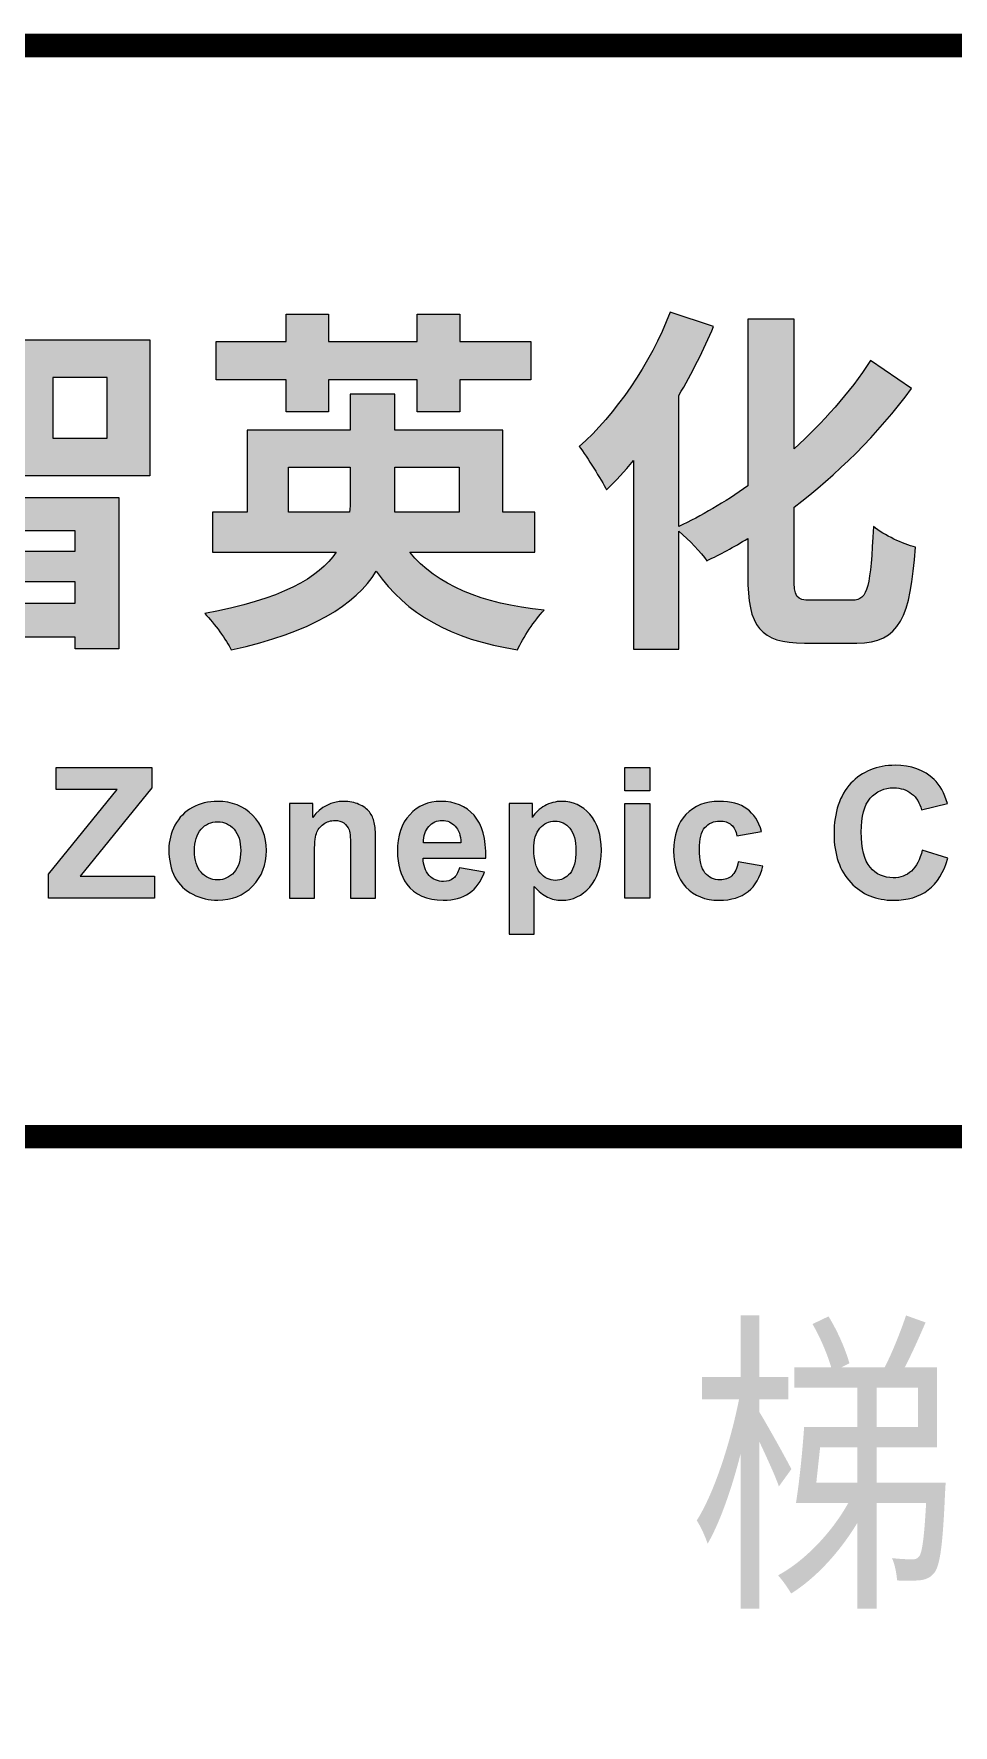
# Model space of a CAD drawing. Extents: x 148 to 221443, y -36682 to 6758.
# Drawn here: x 202149.1 to 202385, y -11791 to -11356.9 of the extents above; entities that cross this region are included whole.
import ezdxf
from ezdxf.enums import TextEntityAlignment as Align

# ---------------------------------------------------------------- set-up
doc = ezdxf.new("R2010")
doc.units = 0
doc.header["$LTSCALE"] = 10
doc.header["$MEASUREMENT"] = 0
doc.layers.add('图层 1', color=7, linetype='Continuous')
doc.layers.add('图框层', color=7, linetype='Continuous', lineweight=15)
doc.styles.add('tkhz2', font='')
doc.styles.get('tkhz2').set_extended_font_data('SimSun')

# ---------------------------------------------------------------- blocks, each defined once
blk = doc.blocks.new('block 5')
at = {"layer": '图层 1', "true_color": 0x0f208a}
h = blk.add_hatch(color=166, dxfattribs=at)
h.dxf.hatch_style = 2
edge = h.paths.add_edge_path()
edge.add_spline(control_points=[(94.873, -146.824), (94.737, -146.702), (94.465, -146.504), (94.247, -146.353), (94.072, -146.601), (93.791, -146.848), (93.355, -147.052), (93.277, -146.935), (93.117, -146.756), (92.991, -146.664), (93.486, -146.47), (93.733, -146.232), (93.854, -145.989), (93.854, -145.989), (93.049, -145.989), (93.049, -145.989), (93.049, -145.989), (93.049, -145.538), (93.049, -145.538), (93.049, -145.538), (93.374, -145.538), (93.374, -145.538), (93.258, -145.466), (93.102, -145.378), (93.006, -145.33), (93.253, -145.097), (93.442, -144.743), (93.539, -144.384), (93.539, -144.384), (94.048, -144.491), (94.048, -144.491), (94.019, -144.583), (93.99, -144.68), (93.951, -144.777), (93.951, -144.777), (95.154, -144.777), (95.154, -144.777), (95.154, -144.777), (95.154, -145.223), (95.154, -145.223), (95.154, -145.223), (94.524, -145.223), (94.524, -145.223), (94.524, -145.223), (94.524, -145.441), (94.524, -145.441), (94.524, -145.475), (94.524, -145.504), (94.519, -145.538), (94.519, -145.538), (95.266, -145.538), (95.266, -145.538), (95.266, -145.538), (95.266, -145.989), (95.266, -145.989), (95.266, -145.989), (94.465, -145.989), (94.465, -145.989), (94.669, -146.096), (95.154, -146.373), (95.28, -146.455), (95.28, -146.455), (94.873, -146.824), (94.873, -146.824)], knot_values=[0, 0, 0, 0, 1, 1, 1, 2, 2, 2, 3, 3, 3, 4, 4, 4, 5, 5, 5, 6, 6, 6, 7, 7, 7, 8, 8, 8, 9, 9, 9, 10, 10, 10, 11, 11, 11, 12, 12, 12, 13, 13, 13, 14, 14, 14, 15, 15, 15, 16, 16, 16, 17, 17, 17, 18, 18, 18, 19, 19, 19, 20, 20, 20, 21, 21, 21, 21], degree=3, periodic=0)
edge = h.paths.add_edge_path()
edge.add_spline(control_points=[(93.971, -145.538), (93.975, -145.5), (93.975, -145.466), (93.975, -145.432), (93.975, -145.432), (93.975, -145.223), (93.975, -145.223), (93.975, -145.223), (93.733, -145.223), (93.733, -145.223), (93.665, -145.34), (93.587, -145.446), (93.51, -145.538), (93.51, -145.538), (93.971, -145.538), (93.971, -145.538)], knot_values=[0, 0, 0, 0, 1, 1, 1, 2, 2, 2, 3, 3, 3, 4, 4, 4, 5, 5, 5, 5], degree=3, periodic=0)
h.paths.add_polyline_path([(93.694, -146.896), (96.856, -146.896), (96.856, -148.938), (96.265, -148.938), (96.265, -148.783), (94.262, -148.783), (94.262, -148.943), (93.694, -148.943)])
h.paths.add_polyline_path([(94.262, -147.347), (94.262, -147.619), (96.265, -147.619), (96.265, -147.347)])
h.paths.add_polyline_path([(96.265, -148.322), (96.265, -148.036), (94.262, -148.036), (94.262, -148.322)])
h.paths.add_polyline_path([(97.273, -144.767), (97.273, -146.605), (95.431, -146.605), (95.431, -144.767)])
h.paths.add_polyline_path([(96.701, -145.276), (95.964, -145.276), (95.964, -146.096), (96.701, -146.096)])
h = blk.add_hatch(color=166, dxfattribs=at)
h.dxf.hatch_style = 2
edge = h.paths.add_edge_path()
edge.add_spline(control_points=[(100.785, -147.634), (101.149, -148.075), (101.751, -148.332), (102.599, -148.419), (102.473, -148.55), (102.313, -148.793), (102.24, -148.953), (101.333, -148.807), (100.742, -148.473), (100.334, -147.891), (100.048, -148.342), (99.471, -148.715), (98.375, -148.953), (98.312, -148.827), (98.147, -148.594), (98.016, -148.463), (99.054, -148.274), (99.563, -147.978), (99.791, -147.634), (99.791, -147.634), (98.123, -147.634), (98.123, -147.634), (98.123, -147.634), (98.123, -147.095), (98.123, -147.095), (98.123, -147.095), (98.588, -147.095), (98.588, -147.095), (98.588, -147.095), (98.588, -145.985), (98.588, -145.985), (98.588, -145.985), (99.98, -145.985), (99.98, -145.985), (99.98, -145.985), (99.98, -145.5), (99.98, -145.5), (99.98, -145.5), (100.586, -145.5), (100.586, -145.5), (100.586, -145.5), (100.586, -145.985), (100.586, -145.985), (100.586, -145.985), (102.041, -145.985), (102.041, -145.985), (102.041, -145.985), (102.041, -147.095), (102.041, -147.095), (102.041, -147.095), (102.473, -147.095), (102.473, -147.095), (102.473, -147.095), (102.473, -147.634), (102.473, -147.634), (102.473, -147.634), (100.785, -147.634), (100.785, -147.634)], knot_values=[0, 0, 0, 0, 1, 1, 1, 2, 2, 2, 3, 3, 3, 4, 4, 4, 5, 5, 5, 6, 6, 6, 7, 7, 7, 8, 8, 8, 9, 9, 9, 10, 10, 10, 11, 11, 11, 12, 12, 12, 13, 13, 13, 14, 14, 14, 15, 15, 15, 16, 16, 16, 17, 17, 17, 18, 18, 18, 19, 19, 19, 19], degree=3, periodic=0)
h.paths.add_polyline_path([(99.117, -145.306), (98.171, -145.306), (98.171, -144.787), (99.117, -144.787), (99.117, -144.418), (99.689, -144.418), (99.689, -144.787), (100.887, -144.787), (100.887, -144.418), (101.464, -144.418), (101.464, -144.787), (102.42, -144.787), (102.42, -145.306), (101.464, -145.306), (101.464, -145.737), (100.887, -145.737), (100.887, -145.306), (99.689, -145.306), (99.689, -145.737), (99.117, -145.737)])
edge = h.paths.add_edge_path()
edge.add_spline(control_points=[(99.971, -147.095), (99.98, -147.037), (99.98, -146.979), (99.98, -146.921), (99.98, -146.921), (99.98, -146.484), (99.98, -146.484), (99.98, -146.484), (99.146, -146.484), (99.146, -146.484), (99.146, -146.484), (99.146, -147.095), (99.146, -147.095), (99.146, -147.095), (99.971, -147.095), (99.971, -147.095)], knot_values=[0, 0, 0, 0, 1, 1, 1, 2, 2, 2, 3, 3, 3, 4, 4, 4, 5, 5, 5, 5], degree=3, periodic=0)
edge = h.paths.add_edge_path()
edge.add_spline(control_points=[(100.586, -146.484), (100.586, -146.484), (100.586, -146.93), (100.586, -146.93), (100.586, -146.984), (100.586, -147.042), (100.582, -147.095), (100.582, -147.095), (101.455, -147.095), (101.455, -147.095), (101.455, -147.095), (101.455, -146.484), (101.455, -146.484), (101.455, -146.484), (100.586, -146.484), (100.586, -146.484)], knot_values=[0, 0, 0, 0, 1, 1, 1, 2, 2, 2, 3, 3, 3, 4, 4, 4, 5, 5, 5, 5], degree=3, periodic=0)
h = blk.add_hatch(color=166, dxfattribs=at)
h.dxf.hatch_style = 2
edge = h.paths.add_edge_path()
edge.add_spline(control_points=[(106.766, -148.283), (106.975, -148.283), (107.009, -148.089), (107.047, -147.289), (107.193, -147.406), (107.45, -147.527), (107.615, -147.566), (107.552, -148.507), (107.402, -148.861), (106.824, -148.861), (106.824, -148.861), (106.116, -148.861), (106.116, -148.861), (105.52, -148.861), (105.35, -148.647), (105.35, -147.949), (105.35, -147.949), (105.35, -147.449), (105.35, -147.449), (105.161, -147.566), (104.981, -147.663), (104.797, -147.75), (104.719, -147.639), (104.559, -147.469), (104.419, -147.352), (104.419, -147.352), (104.419, -148.943), (104.419, -148.943), (104.419, -148.943), (103.808, -148.943), (103.808, -148.943), (103.808, -148.943), (103.808, -146.397), (103.808, -146.397), (103.686, -146.542), (103.565, -146.673), (103.444, -146.794), (103.371, -146.654), (103.182, -146.344), (103.075, -146.208), (103.56, -145.776), (104.036, -145.092), (104.302, -144.394), (104.302, -144.394), (104.889, -144.588), (104.889, -144.588), (104.758, -144.898), (104.598, -145.213), (104.419, -145.519), (104.419, -145.519), (104.419, -147.289), (104.419, -147.289), (104.719, -147.144), (105.039, -146.964), (105.35, -146.736), (105.35, -146.736), (105.35, -144.486), (105.35, -144.486), (105.35, -144.486), (105.975, -144.486), (105.975, -144.486), (105.975, -144.486), (105.975, -146.237), (105.975, -146.237), (106.364, -145.888), (106.722, -145.485), (107.009, -145.044), (107.009, -145.044), (107.561, -145.422), (107.561, -145.422), (107.11, -146.048), (106.548, -146.591), (105.975, -147.027), (105.975, -147.027), (105.975, -147.959), (105.975, -147.959), (105.975, -148.24), (106.005, -148.283), (106.199, -148.283), (106.199, -148.283), (106.766, -148.283), (106.766, -148.283)], knot_values=[0, 0, 0, 0, 1, 1, 1, 2, 2, 2, 3, 3, 3, 4, 4, 4, 5, 5, 5, 6, 6, 6, 7, 7, 7, 8, 8, 8, 9, 9, 9, 10, 10, 10, 11, 11, 11, 12, 12, 12, 13, 13, 13, 14, 14, 14, 15, 15, 15, 16, 16, 16, 17, 17, 17, 18, 18, 18, 19, 19, 19, 20, 20, 20, 21, 21, 21, 22, 22, 22, 23, 23, 23, 24, 24, 24, 25, 25, 25, 26, 26, 26, 27, 27, 27, 27], degree=3, periodic=0)
at = {"layer": '图层 1', "lineweight": 0}
for points in [[(99.117, -145.306), (98.171, -145.306), (98.171, -144.787), (99.117, -144.787), (99.117, -144.418), (99.689, -144.418), (99.689, -144.787), (100.887, -144.787), (100.887, -144.418), (101.464, -144.418), (101.464, -144.787), (102.42, -144.787), (102.42, -145.306), (101.464, -145.306), (101.464, -145.737), (100.887, -145.737), (100.887, -145.306), (99.689, -145.306), (99.689, -145.737), (99.117, -145.737), (99.117, -145.306)], [(97.273, -144.767), (97.273, -146.605), (95.431, -146.605), (95.431, -144.767), (97.273, -144.767)], [(96.701, -145.276), (95.964, -145.276), (95.964, -146.096), (96.701, -146.096), (96.701, -145.276)], [(93.694, -146.896), (96.856, -146.896), (96.856, -148.938), (96.265, -148.938), (96.265, -148.783), (94.262, -148.783), (94.262, -148.943), (93.694, -148.943), (93.694, -146.896)], [(94.262, -147.347), (94.262, -147.619), (96.265, -147.619), (96.265, -147.347), (94.262, -147.347)], [(96.265, -148.322), (96.265, -148.036), (94.262, -148.036), (94.262, -148.322), (96.265, -148.322)]]:
    blk.add_lwpolyline(points, dxfattribs=at)
for points, knots in [([(106.766, -148.283), (106.975, -148.283), (107.009, -148.089), (107.047, -147.289), (107.193, -147.406), (107.45, -147.527), (107.615, -147.566), (107.552, -148.507), (107.402, -148.861), (106.824, -148.861), (106.824, -148.861), (106.116, -148.861), (106.116, -148.861), (105.52, -148.861), (105.35, -148.647), (105.35, -147.949), (105.35, -147.949), (105.35, -147.449), (105.35, -147.449), (105.161, -147.566), (104.981, -147.663), (104.797, -147.75), (104.719, -147.639), (104.559, -147.469), (104.419, -147.352), (104.419, -147.352), (104.419, -148.943), (104.419, -148.943), (104.419, -148.943), (103.808, -148.943), (103.808, -148.943), (103.808, -148.943), (103.808, -146.397), (103.808, -146.397), (103.686, -146.542), (103.565, -146.673), (103.444, -146.794), (103.371, -146.654), (103.182, -146.344), (103.075, -146.208), (103.56, -145.776), (104.036, -145.092), (104.302, -144.394), (104.302, -144.394), (104.889, -144.588), (104.889, -144.588), (104.758, -144.898), (104.598, -145.213), (104.419, -145.519), (104.419, -145.519), (104.419, -147.289), (104.419, -147.289), (104.719, -147.144), (105.039, -146.964), (105.35, -146.736), (105.35, -146.736), (105.35, -144.486), (105.35, -144.486), (105.35, -144.486), (105.975, -144.486), (105.975, -144.486), (105.975, -144.486), (105.975, -146.237), (105.975, -146.237), (106.364, -145.888), (106.722, -145.485), (107.009, -145.044), (107.009, -145.044), (107.561, -145.422), (107.561, -145.422), (107.11, -146.048), (106.548, -146.591), (105.975, -147.027), (105.975, -147.027), (105.975, -147.959), (105.975, -147.959), (105.975, -148.24), (106.005, -148.283), (106.199, -148.283), (106.199, -148.283), (106.766, -148.283), (106.766, -148.283)], [0, 0, 0, 0, 1, 1, 1, 2, 2, 2, 3, 3, 3, 4, 4, 4, 5, 5, 5, 6, 6, 6, 7, 7, 7, 8, 8, 8, 9, 9, 9, 10, 10, 10, 11, 11, 11, 12, 12, 12, 13, 13, 13, 14, 14, 14, 15, 15, 15, 16, 16, 16, 17, 17, 17, 18, 18, 18, 19, 19, 19, 20, 20, 20, 21, 21, 21, 22, 22, 22, 23, 23, 23, 24, 24, 24, 25, 25, 25, 26, 26, 26, 27, 27, 27, 27]), ([(100.785, -147.634), (101.149, -148.075), (101.751, -148.332), (102.599, -148.419), (102.473, -148.55), (102.313, -148.793), (102.24, -148.953), (101.333, -148.807), (100.742, -148.473), (100.334, -147.891), (100.048, -148.342), (99.471, -148.715), (98.375, -148.953), (98.312, -148.827), (98.147, -148.594), (98.016, -148.463), (99.054, -148.274), (99.563, -147.978), (99.791, -147.634), (99.791, -147.634), (98.123, -147.634), (98.123, -147.634), (98.123, -147.634), (98.123, -147.095), (98.123, -147.095), (98.123, -147.095), (98.588, -147.095), (98.588, -147.095), (98.588, -147.095), (98.588, -145.985), (98.588, -145.985), (98.588, -145.985), (99.98, -145.985), (99.98, -145.985), (99.98, -145.985), (99.98, -145.5), (99.98, -145.5), (99.98, -145.5), (100.586, -145.5), (100.586, -145.5), (100.586, -145.5), (100.586, -145.985), (100.586, -145.985), (100.586, -145.985), (102.041, -145.985), (102.041, -145.985), (102.041, -145.985), (102.041, -147.095), (102.041, -147.095), (102.041, -147.095), (102.473, -147.095), (102.473, -147.095), (102.473, -147.095), (102.473, -147.634), (102.473, -147.634), (102.473, -147.634), (100.785, -147.634), (100.785, -147.634)], [0, 0, 0, 0, 1, 1, 1, 2, 2, 2, 3, 3, 3, 4, 4, 4, 5, 5, 5, 6, 6, 6, 7, 7, 7, 8, 8, 8, 9, 9, 9, 10, 10, 10, 11, 11, 11, 12, 12, 12, 13, 13, 13, 14, 14, 14, 15, 15, 15, 16, 16, 16, 17, 17, 17, 18, 18, 18, 19, 19, 19, 19]), ([(99.971, -147.095), (99.98, -147.037), (99.98, -146.979), (99.98, -146.921), (99.98, -146.921), (99.98, -146.484), (99.98, -146.484), (99.98, -146.484), (99.146, -146.484), (99.146, -146.484), (99.146, -146.484), (99.146, -147.095), (99.146, -147.095), (99.146, -147.095), (99.971, -147.095), (99.971, -147.095)], [0, 0, 0, 0, 1, 1, 1, 2, 2, 2, 3, 3, 3, 4, 4, 4, 5, 5, 5, 5]), ([(100.586, -146.484), (100.586, -146.484), (100.586, -146.93), (100.586, -146.93), (100.586, -146.984), (100.586, -147.042), (100.582, -147.095), (100.582, -147.095), (101.455, -147.095), (101.455, -147.095), (101.455, -147.095), (101.455, -146.484), (101.455, -146.484), (101.455, -146.484), (100.586, -146.484), (100.586, -146.484)], [0, 0, 0, 0, 1, 1, 1, 2, 2, 2, 3, 3, 3, 4, 4, 4, 5, 5, 5, 5])]:
    blk.add_open_spline(points, degree=3, knots=knots, dxfattribs=at)
blk = doc.blocks.new('block 6')
at = {"layer": '图层 1', "true_color": 0x0f208a}
h = blk.add_hatch(color=166, dxfattribs=at)
h.dxf.hatch_style = 2
h.paths.add_polyline_path([(95.906, -152.306), (95.906, -151.985), (96.832, -150.841), (96.01, -150.841), (96.01, -150.543), (97.301, -150.543), (97.301, -150.819), (96.335, -152.009), (97.338, -152.009), (97.338, -152.306)])
h = blk.add_hatch(color=166, dxfattribs=at)
h.dxf.hatch_style = 2
h.paths.add_polyline_path([(103.69, -150.856), (103.69, -150.543), (104.028, -150.543), (104.028, -150.856)])
h.paths.add_polyline_path([(103.69, -152.306), (103.69, -151.029), (104.028, -151.029), (104.028, -152.306)])
h = blk.add_hatch(color=166, dxfattribs=at)
h.dxf.hatch_style = 2
edge = h.paths.add_edge_path()
edge.add_spline(control_points=[(107.707, -151.658), (107.707, -151.658), (108.052, -151.767), (108.052, -151.767), (107.999, -151.96), (107.911, -152.102), (107.788, -152.196), (107.665, -152.289), (107.509, -152.336), (107.32, -152.336), (107.085, -152.336), (106.893, -152.256), (106.742, -152.096), (106.592, -151.936), (106.516, -151.718), (106.516, -151.44), (106.516, -151.147), (106.592, -150.919), (106.744, -150.756), (106.895, -150.594), (107.094, -150.513), (107.341, -150.513), (107.557, -150.513), (107.732, -150.577), (107.867, -150.704), (107.947, -150.779), (108.007, -150.888), (108.047, -151.029), (108.047, -151.029), (107.695, -151.113), (107.695, -151.113), (107.674, -151.021), (107.63, -150.949), (107.564, -150.897), (107.498, -150.844), (107.418, -150.817), (107.323, -150.817), (107.192, -150.817), (107.087, -150.864), (107.005, -150.958), (106.924, -151.052), (106.883, -151.204), (106.883, -151.413), (106.883, -151.637), (106.923, -151.795), (107.003, -151.89), (107.083, -151.985), (107.188, -152.032), (107.316, -152.032), (107.41, -152.032), (107.492, -152.002), (107.56, -151.941), (107.628, -151.881), (107.677, -151.787), (107.707, -151.658)], knot_values=[0, 0, 0, 0, 1, 1, 1, 2, 2, 2, 3, 3, 3, 4, 4, 4, 5, 5, 5, 6, 6, 6, 7, 7, 7, 8, 8, 8, 9, 9, 9, 10, 10, 10, 11, 11, 11, 12, 12, 12, 13, 13, 13, 14, 14, 14, 15, 15, 15, 16, 16, 16, 17, 17, 17, 18, 18, 18, 18], degree=3, periodic=0)
h = blk.add_hatch(color=166, dxfattribs=at)
h.dxf.hatch_style = 2
edge = h.paths.add_edge_path()
edge.add_spline(control_points=[(97.532, -151.649), (97.532, -151.537), (97.559, -151.428), (97.615, -151.323), (97.67, -151.218), (97.748, -151.138), (97.85, -151.083), (97.951, -151.027), (98.064, -151), (98.19, -151), (98.383, -151), (98.541, -151.063), (98.664, -151.188), (98.788, -151.313), (98.85, -151.472), (98.85, -151.664), (98.85, -151.857), (98.787, -152.017), (98.663, -152.144), (98.538, -152.271), (98.381, -152.335), (98.192, -152.335), (98.075, -152.335), (97.963, -152.308), (97.857, -152.255), (97.751, -152.203), (97.67, -152.125), (97.615, -152.023), (97.559, -151.92), (97.532, -151.796), (97.532, -151.649)], knot_values=[0, 0, 0, 0, 1, 1, 1, 2, 2, 2, 3, 3, 3, 4, 4, 4, 5, 5, 5, 6, 6, 6, 7, 7, 7, 8, 8, 8, 9, 9, 9, 10, 10, 10, 10], degree=3, periodic=0)
edge = h.paths.add_edge_path()
edge.add_spline(control_points=[(97.878, -151.668), (97.878, -151.794), (97.908, -151.891), (97.968, -151.958), (98.028, -152.026), (98.102, -152.06), (98.191, -152.06), (98.279, -152.06), (98.353, -152.026), (98.413, -151.958), (98.472, -151.891), (98.502, -151.793), (98.502, -151.665), (98.502, -151.54), (98.472, -151.444), (98.413, -151.376), (98.353, -151.309), (98.279, -151.276), (98.191, -151.276), (98.102, -151.276), (98.028, -151.309), (97.968, -151.376), (97.908, -151.444), (97.878, -151.541), (97.878, -151.668)], knot_values=[0, 0, 0, 0, 1, 1, 1, 2, 2, 2, 3, 3, 3, 4, 4, 4, 5, 5, 5, 6, 6, 6, 7, 7, 7, 8, 8, 8, 8], degree=3, periodic=0)
h = blk.add_hatch(color=166, dxfattribs=at)
h.dxf.hatch_style = 2
edge = h.paths.add_edge_path()
edge.add_spline(control_points=[(100.325, -152.306), (100.325, -152.306), (99.987, -152.306), (99.987, -152.306), (99.987, -152.306), (99.987, -151.654), (99.987, -151.654), (99.987, -151.516), (99.98, -151.427), (99.966, -151.386), (99.951, -151.346), (99.928, -151.315), (99.895, -151.292), (99.863, -151.27), (99.824, -151.258), (99.778, -151.258), (99.719, -151.258), (99.667, -151.274), (99.62, -151.307), (99.574, -151.339), (99.542, -151.381), (99.525, -151.434), (99.508, -151.487), (99.499, -151.585), (99.499, -151.728), (99.499, -151.728), (99.499, -152.306), (99.499, -152.306), (99.499, -152.306), (99.161, -152.306), (99.161, -152.306), (99.161, -152.306), (99.161, -151.029), (99.161, -151.029), (99.161, -151.029), (99.475, -151.029), (99.475, -151.029), (99.475, -151.029), (99.475, -151.216), (99.475, -151.216), (99.587, -151.072), (99.727, -151), (99.896, -151), (99.97, -151), (100.039, -151.013), (100.1, -151.04), (100.162, -151.067), (100.209, -151.101), (100.241, -151.143), (100.272, -151.185), (100.294, -151.232), (100.307, -151.285), (100.319, -151.338), (100.325, -151.413), (100.325, -151.512), (100.325, -151.512), (100.325, -152.306), (100.325, -152.306)], knot_values=[0, 0, 0, 0, 1, 1, 1, 2, 2, 2, 3, 3, 3, 4, 4, 4, 5, 5, 5, 6, 6, 6, 7, 7, 7, 8, 8, 8, 9, 9, 9, 10, 10, 10, 11, 11, 11, 12, 12, 12, 13, 13, 13, 14, 14, 14, 15, 15, 15, 16, 16, 16, 17, 17, 17, 18, 18, 18, 19, 19, 19, 19], degree=3, periodic=0)
h = blk.add_hatch(color=166, dxfattribs=at)
h.dxf.hatch_style = 2
edge = h.paths.add_edge_path()
edge.add_spline(control_points=[(101.457, -151.899), (101.457, -151.899), (101.794, -151.956), (101.794, -151.956), (101.75, -152.08), (101.682, -152.173), (101.589, -152.238), (101.495, -152.303), (101.378, -152.335), (101.238, -152.335), (101.016, -152.335), (100.852, -152.262), (100.745, -152.117), (100.661, -152.001), (100.619, -151.854), (100.619, -151.677), (100.619, -151.465), (100.674, -151.3), (100.785, -151.18), (100.895, -151.06), (101.035, -151), (101.204, -151), (101.394, -151), (101.544, -151.063), (101.654, -151.188), (101.764, -151.313), (101.817, -151.506), (101.812, -151.765), (101.812, -151.765), (100.965, -151.765), (100.965, -151.765), (100.967, -151.865), (100.995, -151.943), (101.047, -151.999), (101.099, -152.054), (101.164, -152.082), (101.242, -152.082), (101.295, -152.082), (101.339, -152.068), (101.375, -152.039), (101.411, -152.01), (101.438, -151.964), (101.457, -151.899)], knot_values=[0, 0, 0, 0, 1, 1, 1, 2, 2, 2, 3, 3, 3, 4, 4, 4, 5, 5, 5, 6, 6, 6, 7, 7, 7, 8, 8, 8, 9, 9, 9, 10, 10, 10, 11, 11, 11, 12, 12, 12, 13, 13, 13, 14, 14, 14, 14], degree=3, periodic=0)
edge = h.paths.add_edge_path()
edge.add_spline(control_points=[(101.476, -151.558), (101.474, -151.46), (101.448, -151.386), (101.4, -151.335), (101.352, -151.284), (101.294, -151.258), (101.225, -151.258), (101.151, -151.258), (101.09, -151.285), (101.042, -151.339), (100.994, -151.393), (100.97, -151.466), (100.971, -151.558), (100.971, -151.558), (101.476, -151.558), (101.476, -151.558)], knot_values=[0, 0, 0, 0, 1, 1, 1, 2, 2, 2, 3, 3, 3, 4, 4, 4, 5, 5, 5, 5], degree=3, periodic=0)
h = blk.add_hatch(color=166, dxfattribs=at)
h.dxf.hatch_style = 2
edge = h.paths.add_edge_path()
edge.add_spline(control_points=[(102.127, -151.029), (102.127, -151.029), (102.442, -151.029), (102.442, -151.029), (102.442, -151.029), (102.442, -151.216), (102.442, -151.216), (102.483, -151.152), (102.538, -151.1), (102.608, -151.06), (102.677, -151.02), (102.755, -151), (102.84, -151), (102.988, -151), (103.114, -151.058), (103.217, -151.174), (103.321, -151.291), (103.373, -151.453), (103.373, -151.66), (103.373, -151.874), (103.32, -152.039), (103.216, -152.157), (103.112, -152.276), (102.986, -152.335), (102.837, -152.335), (102.767, -152.335), (102.703, -152.321), (102.646, -152.293), (102.588, -152.265), (102.528, -152.217), (102.465, -152.149), (102.465, -152.149), (102.465, -152.792), (102.465, -152.792), (102.465, -152.792), (102.127, -152.792), (102.127, -152.792), (102.127, -152.792), (102.127, -151.029), (102.127, -151.029)], knot_values=[0, 0, 0, 0, 1, 1, 1, 2, 2, 2, 3, 3, 3, 4, 4, 4, 5, 5, 5, 6, 6, 6, 7, 7, 7, 8, 8, 8, 9, 9, 9, 10, 10, 10, 11, 11, 11, 12, 12, 12, 13, 13, 13, 13], degree=3, periodic=0)
edge = h.paths.add_edge_path()
edge.add_spline(control_points=[(102.461, -151.646), (102.461, -151.789), (102.49, -151.895), (102.546, -151.964), (102.603, -152.032), (102.673, -152.067), (102.754, -152.067), (102.833, -152.067), (102.898, -152.035), (102.95, -151.972), (103.003, -151.909), (103.029, -151.806), (103.029, -151.663), (103.029, -151.528), (103.002, -151.429), (102.948, -151.364), (102.894, -151.299), (102.828, -151.267), (102.748, -151.267), (102.666, -151.267), (102.597, -151.299), (102.543, -151.362), (102.488, -151.426), (102.461, -151.521), (102.461, -151.646)], knot_values=[0, 0, 0, 0, 1, 1, 1, 2, 2, 2, 3, 3, 3, 4, 4, 4, 5, 5, 5, 6, 6, 6, 7, 7, 7, 8, 8, 8, 8], degree=3, periodic=0)
h = blk.add_hatch(color=166, dxfattribs=at)
h.dxf.hatch_style = 2
edge = h.paths.add_edge_path()
edge.add_spline(control_points=[(105.537, -151.406), (105.537, -151.406), (105.204, -151.466), (105.204, -151.466), (105.193, -151.4), (105.168, -151.35), (105.128, -151.316), (105.088, -151.282), (105.037, -151.266), (104.973, -151.266), (104.889, -151.266), (104.822, -151.295), (104.772, -151.353), (104.722, -151.411), (104.697, -151.508), (104.697, -151.644), (104.697, -151.796), (104.722, -151.903), (104.773, -151.966), (104.824, -152.028), (104.892, -152.06), (104.978, -152.06), (105.042, -152.06), (105.095, -152.041), (105.136, -152.005), (105.177, -151.968), (105.205, -151.905), (105.222, -151.816), (105.222, -151.816), (105.554, -151.873), (105.554, -151.873), (105.52, -152.025), (105.454, -152.14), (105.356, -152.218), (105.258, -152.296), (105.127, -152.335), (104.962, -152.335), (104.776, -152.335), (104.627, -152.276), (104.516, -152.158), (104.405, -152.04), (104.349, -151.877), (104.349, -151.669), (104.349, -151.458), (104.405, -151.293), (104.516, -151.176), (104.628, -151.058), (104.778, -151), (104.968, -151), (105.124, -151), (105.248, -151.033), (105.339, -151.101), (105.431, -151.167), (105.497, -151.269), (105.537, -151.406)], knot_values=[0, 0, 0, 0, 1, 1, 1, 2, 2, 2, 3, 3, 3, 4, 4, 4, 5, 5, 5, 6, 6, 6, 7, 7, 7, 8, 8, 8, 9, 9, 9, 10, 10, 10, 11, 11, 11, 12, 12, 12, 13, 13, 13, 14, 14, 14, 15, 15, 15, 16, 16, 16, 17, 17, 17, 18, 18, 18, 18], degree=3, periodic=0)
at = {"layer": '图层 1', "lineweight": 0}
for points in [[(95.906, -152.306), (95.906, -151.985), (96.832, -150.841), (96.01, -150.841), (96.01, -150.543), (97.301, -150.543), (97.301, -150.819), (96.335, -152.009), (97.338, -152.009), (97.338, -152.306), (95.906, -152.306)], [(103.69, -150.856), (103.69, -150.543), (104.028, -150.543), (104.028, -150.856), (103.69, -150.856)], [(103.69, -152.306), (103.69, -151.029), (104.028, -151.029), (104.028, -152.306), (103.69, -152.306)]]:
    blk.add_lwpolyline(points, dxfattribs=at)
for points, knots in [([(107.707, -151.658), (107.707, -151.658), (108.052, -151.767), (108.052, -151.767), (107.999, -151.96), (107.911, -152.102), (107.788, -152.196), (107.665, -152.289), (107.509, -152.336), (107.32, -152.336), (107.085, -152.336), (106.893, -152.256), (106.742, -152.096), (106.592, -151.936), (106.516, -151.718), (106.516, -151.44), (106.516, -151.147), (106.592, -150.919), (106.744, -150.756), (106.895, -150.594), (107.094, -150.513), (107.341, -150.513), (107.557, -150.513), (107.732, -150.577), (107.867, -150.704), (107.947, -150.779), (108.007, -150.888), (108.047, -151.029), (108.047, -151.029), (107.695, -151.113), (107.695, -151.113), (107.674, -151.021), (107.63, -150.949), (107.564, -150.897), (107.498, -150.844), (107.418, -150.817), (107.323, -150.817), (107.192, -150.817), (107.087, -150.864), (107.005, -150.958), (106.924, -151.052), (106.883, -151.204), (106.883, -151.413), (106.883, -151.637), (106.923, -151.795), (107.003, -151.89), (107.083, -151.985), (107.188, -152.032), (107.316, -152.032), (107.41, -152.032), (107.492, -152.002), (107.56, -151.941), (107.628, -151.881), (107.677, -151.787), (107.707, -151.658)], [0, 0, 0, 0, 1, 1, 1, 2, 2, 2, 3, 3, 3, 4, 4, 4, 5, 5, 5, 6, 6, 6, 7, 7, 7, 8, 8, 8, 9, 9, 9, 10, 10, 10, 11, 11, 11, 12, 12, 12, 13, 13, 13, 14, 14, 14, 15, 15, 15, 16, 16, 16, 17, 17, 17, 18, 18, 18, 18]), ([(97.532, -151.649), (97.532, -151.537), (97.559, -151.428), (97.615, -151.323), (97.67, -151.218), (97.748, -151.138), (97.85, -151.083), (97.951, -151.027), (98.064, -151), (98.19, -151), (98.383, -151), (98.541, -151.063), (98.664, -151.188), (98.788, -151.313), (98.85, -151.472), (98.85, -151.664), (98.85, -151.857), (98.787, -152.017), (98.663, -152.144), (98.538, -152.271), (98.381, -152.335), (98.192, -152.335), (98.075, -152.335), (97.963, -152.308), (97.857, -152.255), (97.751, -152.203), (97.67, -152.125), (97.615, -152.023), (97.559, -151.92), (97.532, -151.796), (97.532, -151.649)], [0, 0, 0, 0, 1, 1, 1, 2, 2, 2, 3, 3, 3, 4, 4, 4, 5, 5, 5, 6, 6, 6, 7, 7, 7, 8, 8, 8, 9, 9, 9, 10, 10, 10, 10]), ([(100.325, -152.306), (100.325, -152.306), (99.987, -152.306), (99.987, -152.306), (99.987, -152.306), (99.987, -151.654), (99.987, -151.654), (99.987, -151.516), (99.98, -151.427), (99.966, -151.386), (99.951, -151.346), (99.928, -151.315), (99.895, -151.292), (99.863, -151.27), (99.824, -151.258), (99.778, -151.258), (99.719, -151.258), (99.667, -151.274), (99.62, -151.307), (99.574, -151.339), (99.542, -151.381), (99.525, -151.434), (99.508, -151.487), (99.499, -151.585), (99.499, -151.728), (99.499, -151.728), (99.499, -152.306), (99.499, -152.306), (99.499, -152.306), (99.161, -152.306), (99.161, -152.306), (99.161, -152.306), (99.161, -151.029), (99.161, -151.029), (99.161, -151.029), (99.475, -151.029), (99.475, -151.029), (99.475, -151.029), (99.475, -151.216), (99.475, -151.216), (99.587, -151.072), (99.727, -151), (99.896, -151), (99.97, -151), (100.039, -151.013), (100.1, -151.04), (100.162, -151.067), (100.209, -151.101), (100.241, -151.143), (100.272, -151.185), (100.294, -151.232), (100.307, -151.285), (100.319, -151.338), (100.325, -151.413), (100.325, -151.512), (100.325, -151.512), (100.325, -152.306), (100.325, -152.306)], [0, 0, 0, 0, 1, 1, 1, 2, 2, 2, 3, 3, 3, 4, 4, 4, 5, 5, 5, 6, 6, 6, 7, 7, 7, 8, 8, 8, 9, 9, 9, 10, 10, 10, 11, 11, 11, 12, 12, 12, 13, 13, 13, 14, 14, 14, 15, 15, 15, 16, 16, 16, 17, 17, 17, 18, 18, 18, 19, 19, 19, 19]), ([(101.457, -151.899), (101.457, -151.899), (101.794, -151.956), (101.794, -151.956), (101.75, -152.08), (101.682, -152.173), (101.589, -152.238), (101.495, -152.303), (101.378, -152.335), (101.238, -152.335), (101.016, -152.335), (100.852, -152.262), (100.745, -152.117), (100.661, -152.001), (100.619, -151.854), (100.619, -151.677), (100.619, -151.465), (100.674, -151.3), (100.785, -151.18), (100.895, -151.06), (101.035, -151), (101.204, -151), (101.394, -151), (101.544, -151.063), (101.654, -151.188), (101.764, -151.313), (101.817, -151.506), (101.812, -151.765), (101.812, -151.765), (100.965, -151.765), (100.965, -151.765), (100.967, -151.865), (100.995, -151.943), (101.047, -151.999), (101.099, -152.054), (101.164, -152.082), (101.242, -152.082), (101.295, -152.082), (101.339, -152.068), (101.375, -152.039), (101.411, -152.01), (101.438, -151.964), (101.457, -151.899)], [0, 0, 0, 0, 1, 1, 1, 2, 2, 2, 3, 3, 3, 4, 4, 4, 5, 5, 5, 6, 6, 6, 7, 7, 7, 8, 8, 8, 9, 9, 9, 10, 10, 10, 11, 11, 11, 12, 12, 12, 13, 13, 13, 14, 14, 14, 14]), ([(102.127, -151.029), (102.127, -151.029), (102.442, -151.029), (102.442, -151.029), (102.442, -151.029), (102.442, -151.216), (102.442, -151.216), (102.483, -151.152), (102.538, -151.1), (102.608, -151.06), (102.677, -151.02), (102.755, -151), (102.84, -151), (102.988, -151), (103.114, -151.058), (103.217, -151.174), (103.321, -151.291), (103.373, -151.453), (103.373, -151.66), (103.373, -151.874), (103.32, -152.039), (103.216, -152.157), (103.112, -152.276), (102.986, -152.335), (102.837, -152.335), (102.767, -152.335), (102.703, -152.321), (102.646, -152.293), (102.588, -152.265), (102.528, -152.217), (102.465, -152.149), (102.465, -152.149), (102.465, -152.792), (102.465, -152.792), (102.465, -152.792), (102.127, -152.792), (102.127, -152.792), (102.127, -152.792), (102.127, -151.029), (102.127, -151.029)], [0, 0, 0, 0, 1, 1, 1, 2, 2, 2, 3, 3, 3, 4, 4, 4, 5, 5, 5, 6, 6, 6, 7, 7, 7, 8, 8, 8, 9, 9, 9, 10, 10, 10, 11, 11, 11, 12, 12, 12, 13, 13, 13, 13]), ([(105.537, -151.406), (105.537, -151.406), (105.204, -151.466), (105.204, -151.466), (105.193, -151.4), (105.168, -151.35), (105.128, -151.316), (105.088, -151.282), (105.037, -151.266), (104.973, -151.266), (104.889, -151.266), (104.822, -151.295), (104.772, -151.353), (104.722, -151.411), (104.697, -151.508), (104.697, -151.644), (104.697, -151.796), (104.722, -151.903), (104.773, -151.966), (104.824, -152.028), (104.892, -152.06), (104.978, -152.06), (105.042, -152.06), (105.095, -152.041), (105.136, -152.005), (105.177, -151.968), (105.205, -151.905), (105.222, -151.816), (105.222, -151.816), (105.554, -151.873), (105.554, -151.873), (105.52, -152.025), (105.454, -152.14), (105.356, -152.218), (105.258, -152.296), (105.127, -152.335), (104.962, -152.335), (104.776, -152.335), (104.627, -152.276), (104.516, -152.158), (104.405, -152.04), (104.349, -151.877), (104.349, -151.669), (104.349, -151.458), (104.405, -151.293), (104.516, -151.176), (104.628, -151.058), (104.778, -151), (104.968, -151), (105.124, -151), (105.248, -151.033), (105.339, -151.101), (105.431, -151.167), (105.497, -151.269), (105.537, -151.406)], [0, 0, 0, 0, 1, 1, 1, 2, 2, 2, 3, 3, 3, 4, 4, 4, 5, 5, 5, 6, 6, 6, 7, 7, 7, 8, 8, 8, 9, 9, 9, 10, 10, 10, 11, 11, 11, 12, 12, 12, 13, 13, 13, 14, 14, 14, 15, 15, 15, 16, 16, 16, 17, 17, 17, 18, 18, 18, 18]), ([(97.878, -151.668), (97.878, -151.794), (97.908, -151.891), (97.968, -151.958), (98.028, -152.026), (98.102, -152.06), (98.191, -152.06), (98.279, -152.06), (98.353, -152.026), (98.413, -151.958), (98.472, -151.891), (98.502, -151.793), (98.502, -151.665), (98.502, -151.54), (98.472, -151.444), (98.413, -151.376), (98.353, -151.309), (98.279, -151.276), (98.191, -151.276), (98.102, -151.276), (98.028, -151.309), (97.968, -151.376), (97.908, -151.444), (97.878, -151.541), (97.878, -151.668)], [0, 0, 0, 0, 1, 1, 1, 2, 2, 2, 3, 3, 3, 4, 4, 4, 5, 5, 5, 6, 6, 6, 7, 7, 7, 8, 8, 8, 8]), ([(101.476, -151.558), (101.474, -151.46), (101.448, -151.386), (101.4, -151.335), (101.352, -151.284), (101.294, -151.258), (101.225, -151.258), (101.151, -151.258), (101.09, -151.285), (101.042, -151.339), (100.994, -151.393), (100.97, -151.466), (100.971, -151.558), (100.971, -151.558), (101.476, -151.558), (101.476, -151.558)], [0, 0, 0, 0, 1, 1, 1, 2, 2, 2, 3, 3, 3, 4, 4, 4, 5, 5, 5, 5]), ([(102.461, -151.646), (102.461, -151.789), (102.49, -151.895), (102.546, -151.964), (102.603, -152.032), (102.673, -152.067), (102.754, -152.067), (102.833, -152.067), (102.898, -152.035), (102.95, -151.972), (103.003, -151.909), (103.029, -151.806), (103.029, -151.663), (103.029, -151.528), (103.002, -151.429), (102.948, -151.364), (102.894, -151.299), (102.828, -151.267), (102.748, -151.267), (102.666, -151.267), (102.597, -151.299), (102.543, -151.362), (102.488, -151.426), (102.461, -151.521), (102.461, -151.646)], [0, 0, 0, 0, 1, 1, 1, 2, 2, 2, 3, 3, 3, 4, 4, 4, 5, 5, 5, 6, 6, 6, 7, 7, 7, 8, 8, 8, 8])]:
    blk.add_open_spline(points, degree=3, knots=knots, dxfattribs=at)
blk = doc.blocks.new('block 4')
at = {"layer": '图层 1'}
for name in ['block 5', 'block 6']:
    blk.add_blockref(name, (0, 0), dxfattribs=at)
blk = doc.blocks.new('block 2')
at = {"layer": '图层 1'}
blk.add_blockref('block 4', (0, 0), dxfattribs=at)

msp = doc.modelspace()

# ---------------------------------------------------------------- linework, layer by layer
at = {"layer": '图框层', "const_width": 6}
msp.add_lwpolyline([(201278.2099, -12039.9206), (204878.2099, -12039.9206), (204878.2099, -11359.9206), (201278.2099, -11359.9206)], close=True, dxfattribs=at)
msp.add_lwpolyline([(201278.2099, -11639.9206), (204878.2099, -11639.9206)], dxfattribs=at)

# ---------------------------------------------------------------- block references
at = {"layer": '图层 1', "xscale": 19, "yscale": 19, "zscale": 19}
msp.add_blockref('block 2', (200330.6697, -8684.8952), dxfattribs=at)

# ---------------------------------------------------------------- texts
at = {"layer": '图框层', "style": 'tkhz2', "width": 0.85}
msp.add_attdef('梯凳', text='', height=60, dxfattribs=at).set_placement((202386.6512, -11754.5638), align=Align.CENTER)

doc.saveas('drawing.dxf')
